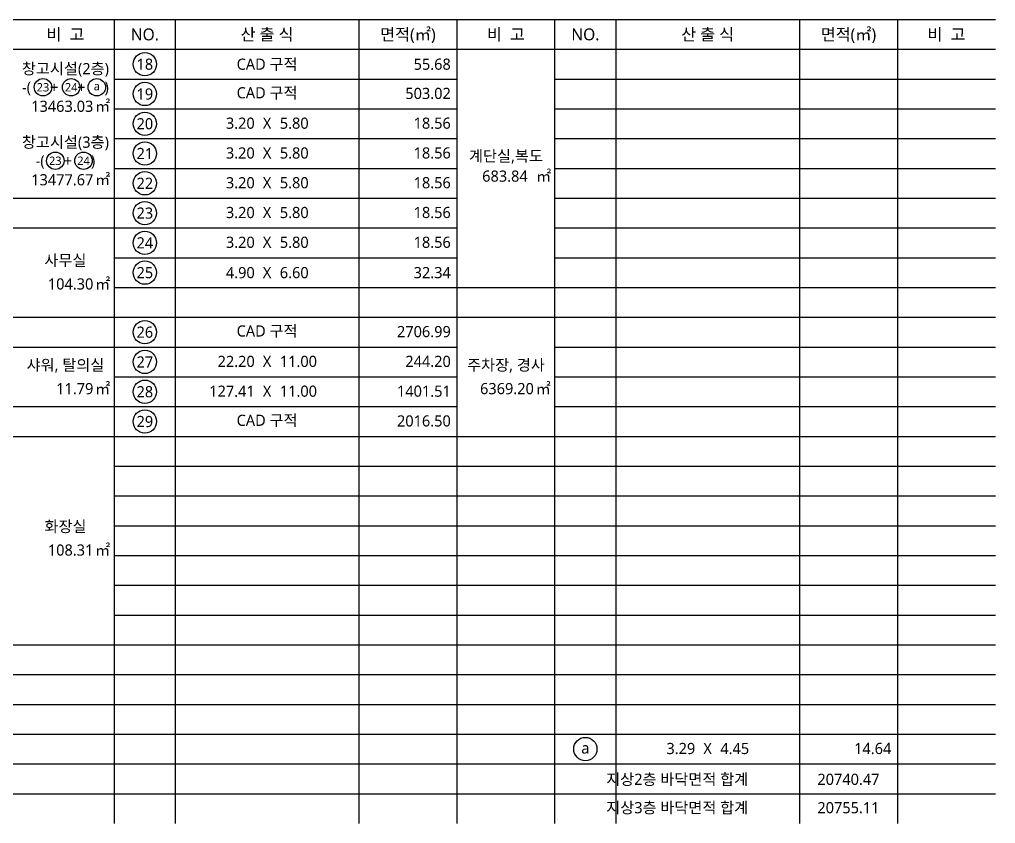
# Model space of a CAD drawing. Header units: millimetres. Extents: x 6000 to 1943854, y 3300 to 446500.
# Drawn here: x 1021067 to 1230800, y 3300 to 176100 of the extents above; entities that cross this region are included whole.
import ezdxf
from ezdxf.enums import TextEntityAlignment as Align

# ---------------------------------------------------------------- set-up
doc = ezdxf.new("R2010")
doc.units = ezdxf.units.MM
for name, color, linetype in [('AREALINE', 1, 'Continuous'), ('AREATEXT', 7, 'Continuous'), ('TEXT', 3, 'Continuous'), ('TEXT-기입', 6, 'Continuous'), ('TEXT-주', 7, 'Continuous')]:
    doc.layers.add(name, color=color, linetype=linetype)
doc.styles.add('나눔바른고딕', font='NanumBarunGothic.ttf')

msp = doc.modelspace()

# ---------------------------------------------------------------- linework, layer by layer
at = {"layer": 'AREALINE', "color": 251, "ltscale": 1000}
for p, q in [((1054533.3, 176100), (1054533.3, 3300)), ((1094000, 176100), (1094000, 3300)), ((1115066.7, 176100), (1115066.7, 3300)), ((1149200, 176100), (1149200, 3300)), ((1188666.7, 176100), (1188666.7, 3300)), ((1209733.3, 176100), (1209733.3, 3300))]:
    msp.add_line(p, q, dxfattribs=at)
for points in [[(1041466.7, 163300), (1115066.7, 163300)], [(1136133.3, 163300), (1230800, 163300)], [(1041466.7, 156900), (1115066.7, 156900)], [(1136133.3, 156900), (1230800, 156900)], [(1041466.7, 150500), (1115066.7, 150500)], [(1136133.3, 150500), (1230800, 150500)], [(1041466.7, 144100), (1115066.7, 144100)], [(1136133.3, 144100), (1230800, 144100)], [(946800, 137700), (1041466.7, 137700)], [(1041466.7, 137700), (1115066.7, 137700)], [(1136133.3, 137700), (1230800, 137700)], [(946800, 131300), (1041466.7, 131300)], [(1041466.7, 131300), (1115066.7, 131300)], [(1136133.3, 131300), (1230800, 131300)], [(1041466.7, 124900), (1115066.7, 124900)], [(1136133.3, 124900), (1230800, 124900)], [(1041466.7, 118500), (1136133.3, 118500)], [(1136133.3, 118500), (1230800, 118500)], [(946800, 112100), (1041466.7, 112100)], [(1041466.7, 112100), (1136133.3, 112100)], [(1136133.3, 112100), (1230800, 112100)], [(946800, 105700), (1041466.7, 105700)], [(1041466.7, 105700), (1115066.7, 105700)], [(1136133.3, 105700), (1230800, 105700)], [(1041466.7, 99300), (1115066.7, 99300)], [(1136133.3, 99300), (1230800, 99300)], [(946800, 92900), (1041466.7, 92900)], [(1041466.7, 92900), (1115066.7, 92900)], [(1136133.3, 92900), (1230800, 92900)], [(946800, 86500), (1041466.7, 86500)], [(1041466.7, 86500), (1136133.3, 86500)], [(1136133.3, 86500), (1230800, 86500)], [(1041466.7, 80100), (1136133.3, 80100)], [(1136133.3, 80100), (1230800, 80100)], [(1041466.7, 73700), (1136133.3, 73700)], [(1136133.3, 73700), (1230800, 73700)], [(1041466.7, 67300), (1136133.3, 67300)], [(1136133.3, 67300), (1230800, 67300)], [(1041466.7, 60900), (1136133.3, 60900)], [(1136133.3, 60900), (1230800, 60900)], [(1041466.7, 54500), (1136133.3, 54500)], [(1136133.3, 54500), (1230800, 54500)], [(1041466.7, 48100), (1136133.3, 48100)], [(1136133.3, 48100), (1230800, 48100)], [(946800, 41700), (1041466.7, 41700)], [(1041466.7, 41700), (1136133.3, 41700)], [(1136133.3, 41700), (1230800, 41700)], [(946800, 35300), (1041466.7, 35300)], [(1041466.7, 35300), (1136133.3, 35300)], [(1136133.3, 35300), (1230800, 35300)], [(946800, 28900), (1041466.7, 28900)], [(1041466.7, 28900), (1136133.3, 28900)], [(1136133.3, 28900), (1230800, 28900)], [(946800, 22500), (1041466.7, 22500)], [(1041466.7, 22500), (1136133.3, 22500)], [(1136133.3, 22500), (1230800, 22500)], [(662800, 16100), (1230800, 16100)], [(946800, 16100), (1041466.7, 16100)], [(1041466.7, 16100), (1136133.3, 16100)], [(946800, 9700), (1041466.7, 9700)], [(1041466.7, 9700), (1230800, 9700)]]:
    msp.add_lwpolyline(points, dxfattribs=at)
at = {"layer": 'AREALINE'}
for centre, radius in [((1048000, 166500), 2500), ((1026111.9, 161541), 1875), ((1032174.3, 161541), 1875), ((1037671.3, 161541), 1875), ((1048000, 160100), 2500), ((1048000, 153700), 2500), ((1048000, 147300), 2500), ((1028762.4, 145741), 1875), ((1034824.7, 145741), 1875), ((1048000, 140900), 2500), ((1048000, 134500), 2500), ((1048000, 128100), 2500), ((1048000, 121700), 2500), ((1048000, 108900), 2500), ((1048000, 102500), 2500), ((1048000, 96100), 2500), ((1048000, 89700), 2500), ((1142666.7, 19300), 2500)]:
    msp.add_circle(centre, radius, dxfattribs=at)
at = {"layer": 'TEXT-주', "ltscale": 1000}
for p, q in [((1041466.7, 3300), (1041466.7, 176100)), ((1136133.3, 3300), (1136133.3, 176100))]:
    msp.add_line(p, q, dxfattribs=at)
for points in [[(946800, 176100), (1230800, 176100)], [(946800, 169700), (1230800, 169700)]]:
    msp.add_lwpolyline(points, dxfattribs=at)

# ---------------------------------------------------------------- texts
at = {"layer": 'AREATEXT', "style": '나눔바른고딕'}
for s, height, p in [('18', 2400, (1048000, 166500)), ('23', 1800, (1026111.9, 161541)), ('24', 1800, (1032174.3, 161541)), ('a', 1800, (1037671.3, 161788.8)), ('19', 2400, (1048000, 160100)), ('20', 2400, (1048000, 153700)), ('21', 2400, (1048000, 147300)), ('23', 1800, (1028762.4, 145741)), ('24', 1800, (1034824.7, 145741)), ('22', 2400, (1048000, 140900)), ('23', 2400, (1048000, 134500)), ('24', 2400, (1048000, 128100)), ('25', 2400, (1048000, 121700)), ('26', 2400, (1048000, 108900)), ('27', 2400, (1048000, 102500)), ('28', 2400, (1048000, 96100)), ('29', 2400, (1048000, 89700)), ('a', 2400, (1142666.7, 19525.5))]:
    msp.add_text(s, height=height, dxfattribs=at).set_placement(p, align=Align.MIDDLE_CENTER)
at = {"layer": 'TEXT', "style": '나눔바른고딕'}
for s, p in [('창고시설(2층)', (1030933.3, 165541)), ('-(     +     +     )', (1030933.3, 161541)), ('㎡', (1038931.8, 157500)), ('창고시설(3층)', (1030933.3, 149741)), ('-(     +     )', (1030933.3, 145741)), ('계단실,복도', (1125600, 146758.5)), ('㎡', (1038931.8, 141700)), ('㎡', (1133702, 142441.5)), ('사무실', (1030933.3, 124331.3)), ('㎡', (1038931.8, 119268.7)), ('샤워, 탈의실', (1030933.3, 101831.3)), ('주차장, 경사', (1125600, 101831.3)), ('㎡', (1038931.8, 96768.7)), ('㎡', (1133598.4, 96768.7)), ('화장실', (1030933.3, 67131.3)), ('㎡', (1038931.8, 62068.7))]:
    msp.add_text(s, height=2400, dxfattribs=at).set_placement(p, align=Align.MIDDLE_CENTER)
at = {"layer": 'TEXT-기입', "ltscale": 1000, "style": '나눔바른고딕'}
for s, p in [('CAD 구적', (1074266.7, 166500)), ('CAD 구적', (1074266.7, 160356.3)), ('X', (1074266.7, 153819.8)), ('X', (1074266.7, 147419.8)), ('683.84', (1125386.8, 142441.5)), ('X', (1074266.7, 141019.8)), ('X', (1074266.7, 134619.8)), ('X', (1074266.7, 128219.8)), ('X', (1074266.7, 121700)), ('CAD 구적', (1074266.7, 109156.3)), ('X', (1074266.7, 102619.8)), ('X', (1074266.7, 96219.8)), ('CAD 구적', (1074266.7, 89956.3)), ('X', (1168933.3, 19419.8))]:
    msp.add_text(s, height=2400, dxfattribs=at).set_placement(p, align=Align.MIDDLE_CENTER)
for s, p in [('55.68', (1113749.2, 166500)), ('503.02', (1113749.2, 160219.8)), ('3.20', (1071615.9, 153819.8)), ('18.56', (1113749.2, 153823.2)), ('3.20', (1071615.9, 147419.8)), ('18.56', (1113749.2, 147423.2)), ('3.20', (1071615.9, 141019.8)), ('18.56', (1113749.2, 141023.2)), ('3.20', (1071615.9, 134619.8)), ('18.56', (1113749.2, 134623.2)), ('3.20', (1071615.9, 128219.8)), ('18.56', (1113749.2, 128223.2)), ('4.90', (1071615.9, 121700)), ('32.34', (1113749.2, 121700)), ('104.30', (1036932.8, 119268.7)), ('2706.99', (1113749.2, 109023.2)), ('22.20', (1071615.9, 102619.8)), ('244.20', (1113749.2, 102623.2)), ('11.79', (1036932.8, 96768.7)), ('127.41', (1071615.9, 96219.8)), ('1401.51', (1113749.2, 96223.2)), ('6369.20', (1131599.5, 96768.7)), ('2016.50', (1113749.2, 89823.2)), ('108.31', (1036932.8, 62068.7)), ('3.29', (1166282.6, 19419.8)), ('14.64', (1208415.8, 19423.2))]:
    msp.add_text(s, height=2400, dxfattribs=at).set_placement(p, align=Align.MIDDLE_RIGHT)
at = {"layer": 'TEXT-기입', "style": '나눔바른고딕'}
for s, p in [('13463.03', (1036932.8, 157459)), ('13477.67', (1036932.8, 141659))]:
    msp.add_text(s, height=2400, dxfattribs=at).set_placement(p, align=Align.MIDDLE_RIGHT)
at = {"layer": 'TEXT-기입', "ltscale": 1000, "style": '나눔바른고딕'}
for s, p in [('5.80', (1077003.6, 153819.8)), ('5.80', (1077003.6, 147419.8)), ('5.80', (1077003.6, 141019.8)), ('5.80', (1077003.6, 134619.8)), ('5.80', (1077003.6, 128219.8)), ('6.60', (1077003.6, 121700)), ('11.00', (1077003.6, 102619.8)), ('11.00', (1077003.6, 96219.8)), ('4.45', (1171670.2, 19419.8))]:
    msp.add_text(s, height=2400, dxfattribs=at).set_placement(p, align=Align.MIDDLE_LEFT)
at = {"layer": 'TEXT-기입', "color": 2, "style": '나눔바른고딕'}
for s, p in [('지상2층 바닥면적 합계', (1162400, 12800)), ('지상3층 바닥면적 합계', (1162400, 6700))]:
    msp.add_text(s, height=2400, dxfattribs=at).set_placement(p, align=Align.MIDDLE_CENTER)
at = {"layer": 'TEXT-기입', "color": 1, "ltscale": 1000, "style": '나눔바른고딕'}
for s, p in [('20740.47', (1199200, 12800)), ('20755.11', (1199200, 6700))]:
    msp.add_text(s, height=2400, dxfattribs=at).set_placement(p, align=Align.MIDDLE_CENTER)
at = {"layer": 'TEXT-주', "style": '나눔바른고딕'}
for s, p in [('비  고', (1030933.3, 172900)), ('NO.', (1048000, 172900)), ('산 출 식', (1074266.7, 172900)), ('면적(㎡)', (1104533.3, 172900)), ('비  고', (1125600, 172900)), ('NO.', (1142666.7, 172900)), ('산 출 식', (1168933.3, 172900)), ('면적(㎡)', (1199200, 172900)), ('비  고', (1220266.7, 172900))]:
    msp.add_text(s, height=2560, dxfattribs=at).set_placement(p, align=Align.MIDDLE_CENTER)

doc.saveas('drawing.dxf')
